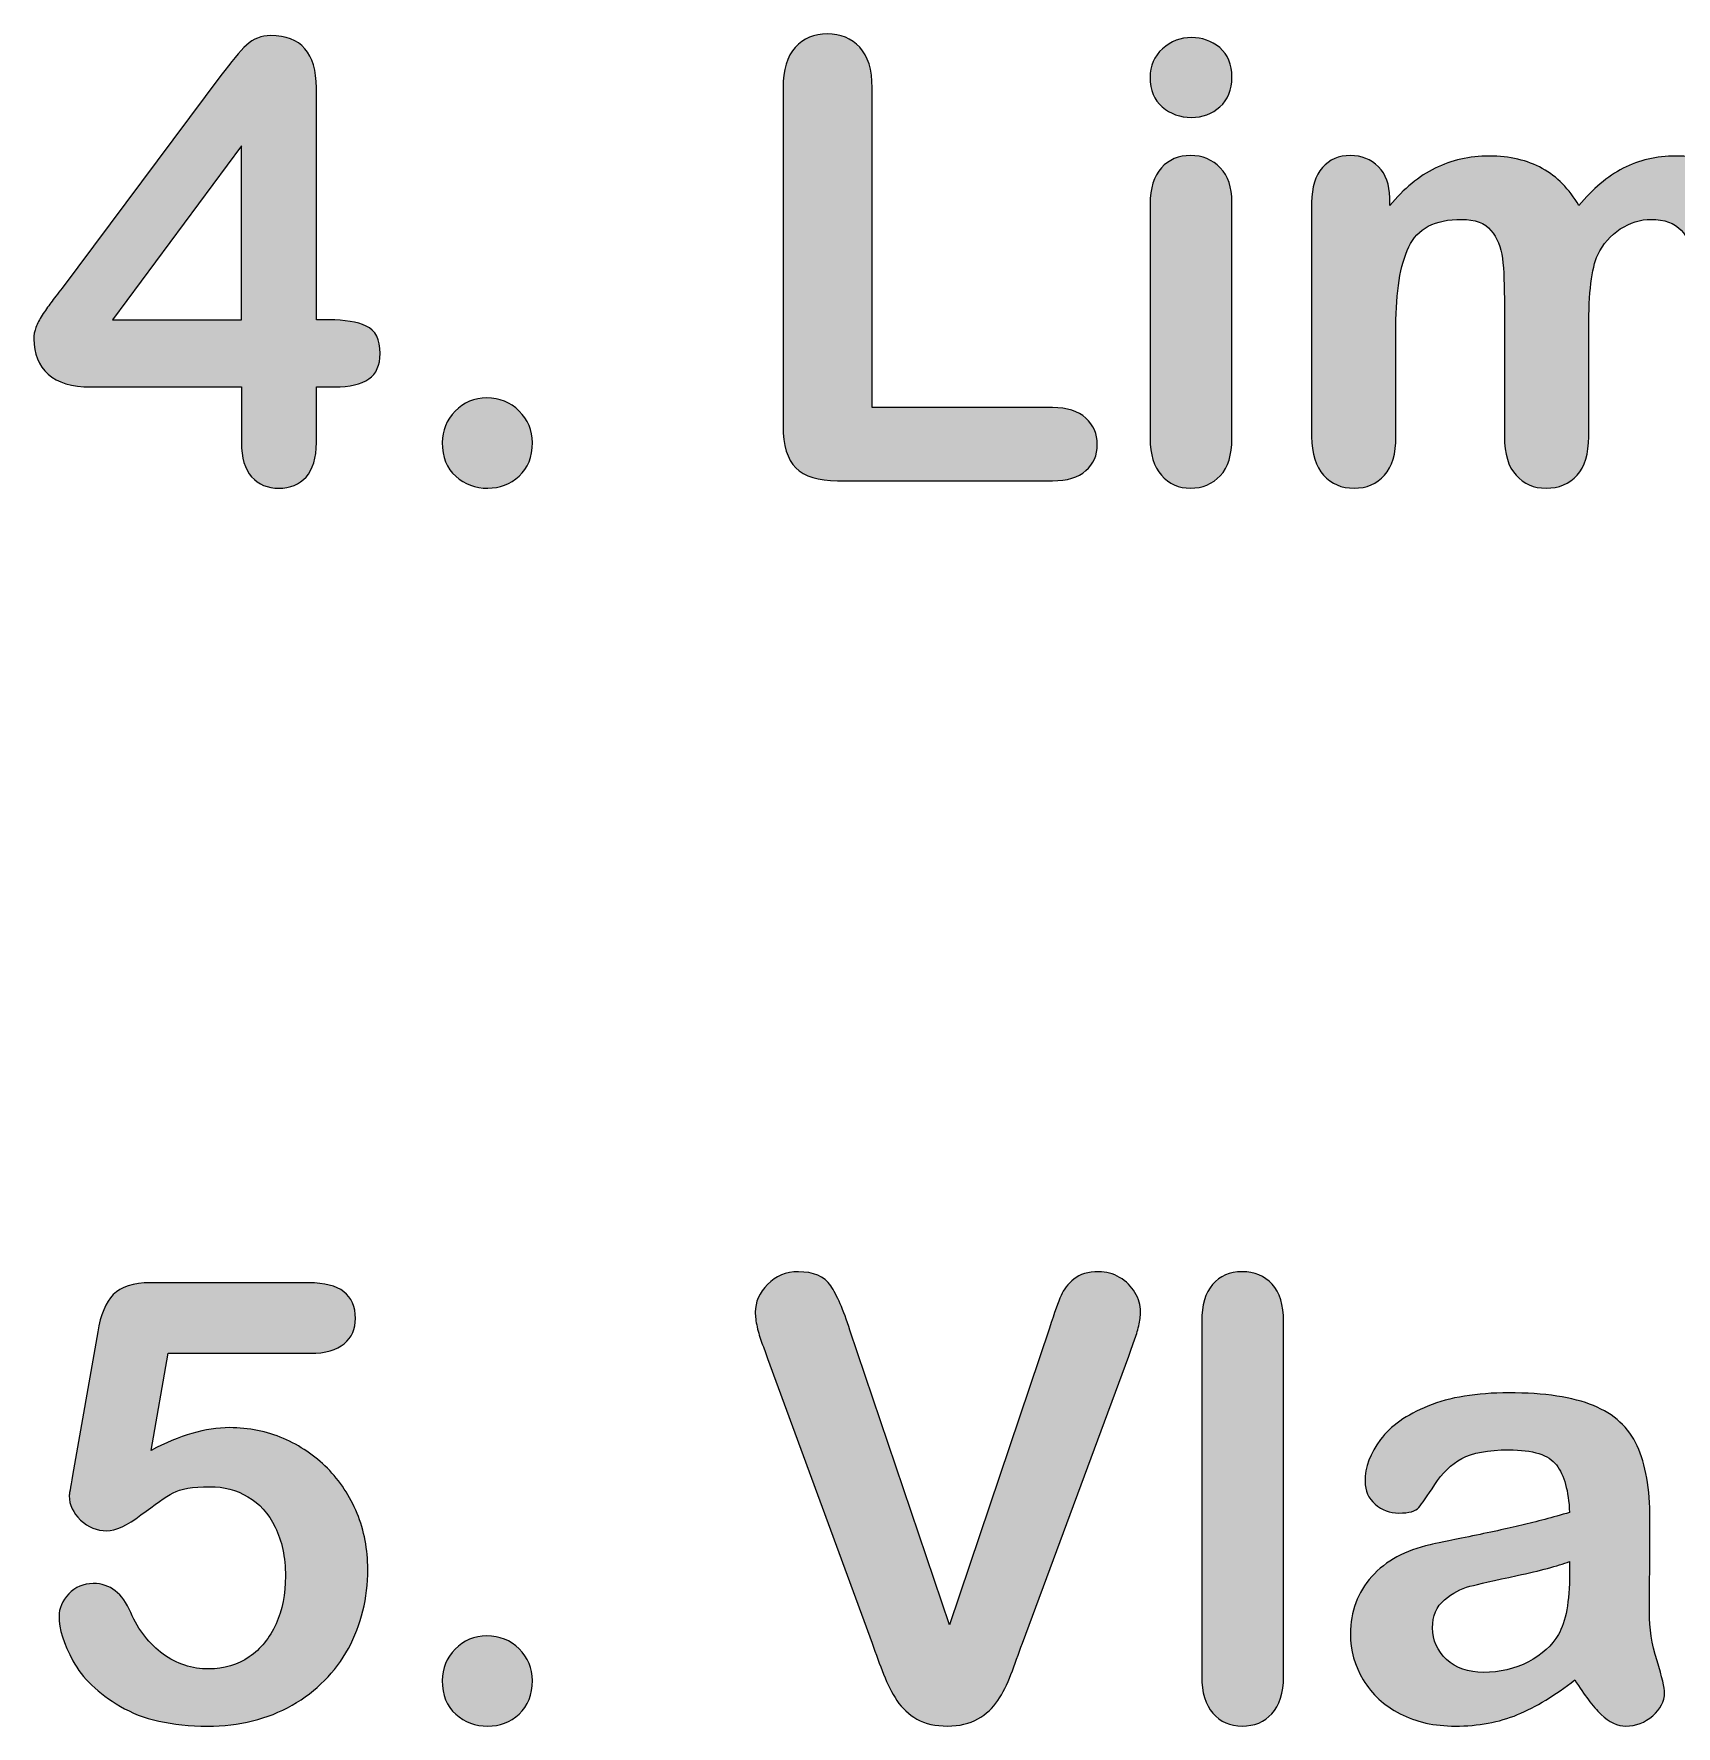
# Model space of a CAD drawing. Header units: millimetres. Extents: x 190 to 440, y -221 to -136.
# Drawn here: x 200.81 to 212.13, y -199.3 to -187.63 of the extents above; entities that cross this region are included whole.
import ezdxf

# ---------------------------------------------------------------- set-up
doc = ezdxf.new("R2010")
doc.units = ezdxf.units.MM
doc.header["$MEASUREMENT"] = 0
doc.layers.add('Layer 1', color=7, linetype='Continuous')

# ---------------------------------------------------------------- blocks, each defined once
blk = doc.blocks.new('block 6')
at = {"layer": 'Layer 1', "true_color": 0x231f20}
h = blk.add_hatch(color=250, dxfattribs=at)
h.dxf.hatch_style = 2
edge = h.paths.add_edge_path()
edge.add_spline(control_points=[(202.236, -190.449), (202.236, -190.449), (202.236, -190.065), (202.236, -190.065), (202.236, -190.065), (201.198, -190.065), (201.198, -190.065), (201.067, -190.065), (200.969, -190.035), (200.904, -189.976), (200.838, -189.917), (200.805, -189.836), (200.805, -189.734), (200.805, -189.708), (200.81, -189.681), (200.82, -189.654), (200.83, -189.628), (200.844, -189.599), (200.863, -189.57), (200.883, -189.54), (200.903, -189.511), (200.923, -189.484), (200.944, -189.456), (200.969, -189.423), (201, -189.383), (201, -189.383), (202.095, -187.917), (202.095, -187.917), (202.167, -187.821), (202.226, -187.751), (202.272, -187.707), (202.318, -187.664), (202.374, -187.642), (202.438, -187.642), (202.648, -187.642), (202.753, -187.762), (202.753, -188.002), (202.753, -188.002), (202.753, -189.602), (202.753, -189.602), (202.753, -189.602), (202.842, -189.602), (202.842, -189.602), (202.948, -189.602), (203.033, -189.616), (203.097, -189.645), (203.161, -189.674), (203.193, -189.737), (203.193, -189.835), (203.193, -189.915), (203.167, -189.973), (203.114, -190.01), (203.062, -190.046), (202.983, -190.065), (202.879, -190.065), (202.879, -190.065), (202.753, -190.065), (202.753, -190.065), (202.753, -190.065), (202.753, -190.449), (202.753, -190.449), (202.753, -190.555), (202.729, -190.634), (202.682, -190.686), (202.636, -190.738), (202.573, -190.763), (202.494, -190.763), (202.417, -190.763), (202.355, -190.737), (202.307, -190.684), (202.26, -190.631), (202.236, -190.553), (202.236, -190.449)], knot_values=[0, 0, 0, 0, 1, 1, 1, 2, 2, 2, 3, 3, 3, 4, 4, 4, 5, 5, 5, 6, 6, 6, 7, 7, 7, 8, 8, 8, 9, 9, 9, 10, 10, 10, 11, 11, 11, 12, 12, 12, 13, 13, 13, 14, 14, 14, 15, 15, 15, 16, 16, 16, 17, 17, 17, 18, 18, 18, 19, 19, 19, 20, 20, 20, 21, 21, 21, 22, 22, 22, 23, 23, 23, 24, 24, 24, 24], degree=3, periodic=1)
h.paths.add_polyline_path([(201.347, -189.602), (202.236, -189.602), (202.236, -188.401)])
h = blk.add_hatch(color=250, dxfattribs=at)
h.dxf.hatch_style = 2
edge = h.paths.add_edge_path()
edge.add_spline(control_points=[(206.585, -188.002), (206.585, -188.002), (206.585, -190.207), (206.585, -190.207), (206.585, -190.207), (207.829, -190.207), (207.829, -190.207), (207.929, -190.207), (208.005, -190.231), (208.058, -190.28), (208.111, -190.328), (208.137, -190.389), (208.137, -190.462), (208.137, -190.536), (208.111, -190.596), (208.059, -190.642), (208.006, -190.689), (207.93, -190.712), (207.829, -190.712), (207.829, -190.712), (206.347, -190.712), (206.347, -190.712), (206.214, -190.712), (206.117, -190.682), (206.059, -190.623), (206, -190.564), (205.971, -190.468), (205.971, -190.335), (205.971, -190.335), (205.971, -188.002), (205.971, -188.002), (205.971, -187.878), (205.999, -187.785), (206.055, -187.723), (206.111, -187.661), (206.184, -187.63), (206.275, -187.63), (206.367, -187.63), (206.442, -187.66), (206.499, -187.722), (206.556, -187.783), (206.585, -187.876), (206.585, -188.002)], knot_values=[0, 0, 0, 0, 1, 1, 1, 2, 2, 2, 3, 3, 3, 4, 4, 4, 5, 5, 5, 6, 6, 6, 7, 7, 7, 8, 8, 8, 9, 9, 9, 10, 10, 10, 11, 11, 11, 12, 12, 12, 13, 13, 13, 14, 14, 14, 14], degree=3, periodic=1)
h = blk.add_hatch(color=250, dxfattribs=at)
h.dxf.hatch_style = 2
edge = h.paths.add_edge_path()
edge.add_spline(control_points=[(208.786, -188.206), (208.708, -188.206), (208.641, -188.182), (208.585, -188.134), (208.529, -188.086), (208.501, -188.018), (208.501, -187.929), (208.501, -187.85), (208.53, -187.784), (208.587, -187.732), (208.644, -187.68), (208.711, -187.655), (208.786, -187.655), (208.859, -187.655), (208.924, -187.678), (208.981, -187.725), (209.037, -187.772), (209.065, -187.84), (209.065, -187.929), (209.065, -188.016), (209.038, -188.084), (208.983, -188.133), (208.928, -188.182), (208.862, -188.206), (208.786, -188.206)], knot_values=[0, 0, 0, 0, 1, 1, 1, 2, 2, 2, 3, 3, 3, 4, 4, 4, 5, 5, 5, 6, 6, 6, 7, 7, 7, 8, 8, 8, 8], degree=3, periodic=1)
edge = h.paths.add_edge_path()
edge.add_spline(control_points=[(209.065, -188.789), (209.065, -188.789), (209.065, -190.42), (209.065, -190.42), (209.065, -190.533), (209.039, -190.619), (208.985, -190.677), (208.931, -190.734), (208.863, -190.763), (208.78, -190.763), (208.698, -190.763), (208.63, -190.734), (208.579, -190.674), (208.527, -190.615), (208.501, -190.53), (208.501, -190.42), (208.501, -190.42), (208.501, -188.806), (208.501, -188.806), (208.501, -188.694), (208.527, -188.61), (208.579, -188.554), (208.63, -188.497), (208.698, -188.469), (208.78, -188.469), (208.863, -188.469), (208.931, -188.497), (208.985, -188.554), (209.039, -188.61), (209.065, -188.689), (209.065, -188.789)], knot_values=[0, 0, 0, 0, 1, 1, 1, 2, 2, 2, 3, 3, 3, 4, 4, 4, 5, 5, 5, 6, 6, 6, 7, 7, 7, 8, 8, 8, 9, 9, 9, 10, 10, 10, 10], degree=3, periodic=1)
h = blk.add_hatch(color=250, dxfattribs=at)
h.dxf.hatch_style = 2
edge = h.paths.add_edge_path()
edge.add_spline(control_points=[(211.525, -189.658), (211.525, -189.658), (211.525, -190.408), (211.525, -190.408), (211.525, -190.526), (211.498, -190.615), (211.445, -190.674), (211.391, -190.734), (211.32, -190.763), (211.232, -190.763), (211.146, -190.763), (211.077, -190.734), (211.024, -190.674), (210.971, -190.615), (210.944, -190.526), (210.944, -190.408), (210.944, -190.408), (210.944, -189.509), (210.944, -189.509), (210.944, -189.367), (210.94, -189.256), (210.93, -189.178), (210.92, -189.099), (210.894, -189.035), (210.851, -188.985), (210.809, -188.934), (210.741, -188.909), (210.649, -188.909), (210.464, -188.909), (210.343, -188.973), (210.284, -189.099), (210.225, -189.226), (210.196, -189.408), (210.196, -189.645), (210.196, -189.645), (210.196, -190.408), (210.196, -190.408), (210.196, -190.525), (210.17, -190.614), (210.117, -190.673), (210.063, -190.733), (209.994, -190.763), (209.907, -190.763), (209.821, -190.763), (209.751, -190.733), (209.697, -190.673), (209.643, -190.614), (209.615, -190.525), (209.615, -190.408), (209.615, -190.408), (209.615, -188.793), (209.615, -188.793), (209.615, -188.687), (209.64, -188.607), (209.689, -188.552), (209.738, -188.497), (209.802, -188.469), (209.882, -188.469), (209.959, -188.469), (210.024, -188.495), (210.075, -188.546), (210.127, -188.598), (210.153, -188.669), (210.153, -188.76), (210.153, -188.76), (210.153, -188.814), (210.153, -188.814), (210.251, -188.697), (210.355, -188.611), (210.467, -188.556), (210.579, -188.501), (210.703, -188.473), (210.839, -188.473), (210.981, -188.473), (211.103, -188.501), (211.205, -188.558), (211.307, -188.614), (211.391, -188.7), (211.457, -188.814), (211.552, -188.698), (211.654, -188.613), (211.763, -188.557), (211.872, -188.501), (211.992, -188.473), (212.125, -188.473), (212.279, -188.473), (212.412, -188.503), (212.524, -188.564), (212.635, -188.625), (212.719, -188.711), (212.774, -188.824), (212.822, -188.926), (212.846, -189.087), (212.846, -189.306), (212.846, -189.306), (212.846, -190.408), (212.846, -190.408), (212.846, -190.526), (212.819, -190.615), (212.765, -190.674), (212.712, -190.734), (212.641, -190.763), (212.553, -190.763), (212.467, -190.763), (212.397, -190.733), (212.343, -190.673), (212.288, -190.614), (212.261, -190.525), (212.261, -190.408), (212.261, -190.408), (212.261, -189.459), (212.261, -189.459), (212.261, -189.338), (212.256, -189.241), (212.246, -189.168), (212.235, -189.095), (212.207, -189.033), (212.162, -188.984), (212.116, -188.934), (212.048, -188.909), (211.955, -188.909), (211.881, -188.909), (211.81, -188.931), (211.743, -188.975), (211.676, -189.019), (211.624, -189.079), (211.587, -189.153), (211.546, -189.248), (211.525, -189.416), (211.525, -189.658)], knot_values=[0, 0, 0, 0, 1, 1, 1, 2, 2, 2, 3, 3, 3, 4, 4, 4, 5, 5, 5, 6, 6, 6, 7, 7, 7, 8, 8, 8, 9, 9, 9, 10, 10, 10, 11, 11, 11, 12, 12, 12, 13, 13, 13, 14, 14, 14, 15, 15, 15, 16, 16, 16, 17, 17, 17, 18, 18, 18, 19, 19, 19, 20, 20, 20, 21, 21, 21, 22, 22, 22, 23, 23, 23, 24, 24, 24, 25, 25, 25, 26, 26, 26, 27, 27, 27, 28, 28, 28, 29, 29, 29, 30, 30, 30, 31, 31, 31, 32, 32, 32, 33, 33, 33, 34, 34, 34, 35, 35, 35, 36, 36, 36, 37, 37, 37, 38, 38, 38, 39, 39, 39, 40, 40, 40, 41, 41, 41, 42, 42, 42, 43, 43, 43, 43], degree=3, periodic=1)
h = blk.add_hatch(color=250, dxfattribs=at)
h.dxf.hatch_style = 2
edge = h.paths.add_edge_path()
edge.add_spline(control_points=[(203.935, -190.763), (203.85, -190.763), (203.776, -190.736), (203.714, -190.681), (203.652, -190.626), (203.621, -190.548), (203.621, -190.449), (203.621, -190.365), (203.65, -190.293), (203.71, -190.232), (203.769, -190.172), (203.842, -190.141), (203.929, -190.141), (204.016, -190.141), (204.09, -190.171), (204.151, -190.231), (204.212, -190.291), (204.243, -190.364), (204.243, -190.449), (204.243, -190.547), (204.212, -190.624), (204.151, -190.68), (204.09, -190.735), (204.018, -190.763), (203.935, -190.763)], knot_values=[0, 0, 0, 0, 1, 1, 1, 2, 2, 2, 3, 3, 3, 4, 4, 4, 5, 5, 5, 6, 6, 6, 7, 7, 7, 8, 8, 8, 8], degree=3, periodic=1)
at = {"layer": 'Layer 1', "lineweight": 0}
blk.add_lwpolyline([(201.347, -189.602), (202.236, -189.602), (202.236, -188.401), (201.347, -189.602)], dxfattribs=at)
for points, knots in [([(202.236, -190.449), (202.236, -190.449), (202.236, -190.065), (202.236, -190.065), (202.236, -190.065), (201.198, -190.065), (201.198, -190.065), (201.067, -190.065), (200.969, -190.035), (200.904, -189.976), (200.838, -189.917), (200.805, -189.836), (200.805, -189.734), (200.805, -189.708), (200.81, -189.681), (200.82, -189.654), (200.83, -189.628), (200.844, -189.599), (200.863, -189.57), (200.883, -189.54), (200.903, -189.511), (200.923, -189.484), (200.944, -189.456), (200.969, -189.423), (201, -189.383), (201, -189.383), (202.095, -187.917), (202.095, -187.917), (202.167, -187.821), (202.226, -187.751), (202.272, -187.707), (202.318, -187.664), (202.374, -187.642), (202.438, -187.642), (202.648, -187.642), (202.753, -187.762), (202.753, -188.002), (202.753, -188.002), (202.753, -189.602), (202.753, -189.602), (202.753, -189.602), (202.842, -189.602), (202.842, -189.602), (202.948, -189.602), (203.033, -189.616), (203.097, -189.645), (203.161, -189.674), (203.193, -189.737), (203.193, -189.835), (203.193, -189.915), (203.167, -189.973), (203.114, -190.01), (203.062, -190.046), (202.983, -190.065), (202.879, -190.065), (202.879, -190.065), (202.753, -190.065), (202.753, -190.065), (202.753, -190.065), (202.753, -190.449), (202.753, -190.449), (202.753, -190.555), (202.729, -190.634), (202.682, -190.686), (202.636, -190.738), (202.573, -190.763), (202.494, -190.763), (202.417, -190.763), (202.355, -190.737), (202.307, -190.684), (202.26, -190.631), (202.236, -190.553), (202.236, -190.449)], [0, 0, 0, 0, 1, 1, 1, 2, 2, 2, 3, 3, 3, 4, 4, 4, 5, 5, 5, 6, 6, 6, 7, 7, 7, 8, 8, 8, 9, 9, 9, 10, 10, 10, 11, 11, 11, 12, 12, 12, 13, 13, 13, 14, 14, 14, 15, 15, 15, 16, 16, 16, 17, 17, 17, 18, 18, 18, 19, 19, 19, 20, 20, 20, 21, 21, 21, 22, 22, 22, 23, 23, 23, 24, 24, 24, 24]), ([(206.585, -188.002), (206.585, -188.002), (206.585, -190.207), (206.585, -190.207), (206.585, -190.207), (207.829, -190.207), (207.829, -190.207), (207.929, -190.207), (208.005, -190.231), (208.058, -190.28), (208.111, -190.328), (208.137, -190.389), (208.137, -190.462), (208.137, -190.536), (208.111, -190.596), (208.059, -190.642), (208.006, -190.689), (207.93, -190.712), (207.829, -190.712), (207.829, -190.712), (206.347, -190.712), (206.347, -190.712), (206.214, -190.712), (206.117, -190.682), (206.059, -190.623), (206, -190.564), (205.971, -190.468), (205.971, -190.335), (205.971, -190.335), (205.971, -188.002), (205.971, -188.002), (205.971, -187.878), (205.999, -187.785), (206.055, -187.723), (206.111, -187.661), (206.184, -187.63), (206.275, -187.63), (206.367, -187.63), (206.442, -187.66), (206.499, -187.722), (206.556, -187.783), (206.585, -187.876), (206.585, -188.002)], [0, 0, 0, 0, 1, 1, 1, 2, 2, 2, 3, 3, 3, 4, 4, 4, 5, 5, 5, 6, 6, 6, 7, 7, 7, 8, 8, 8, 9, 9, 9, 10, 10, 10, 11, 11, 11, 12, 12, 12, 13, 13, 13, 14, 14, 14, 14]), ([(208.786, -188.206), (208.708, -188.206), (208.641, -188.182), (208.585, -188.134), (208.529, -188.086), (208.501, -188.018), (208.501, -187.929), (208.501, -187.85), (208.53, -187.784), (208.587, -187.732), (208.644, -187.68), (208.711, -187.655), (208.786, -187.655), (208.859, -187.655), (208.924, -187.678), (208.981, -187.725), (209.037, -187.772), (209.065, -187.84), (209.065, -187.929), (209.065, -188.016), (209.038, -188.084), (208.983, -188.133), (208.928, -188.182), (208.862, -188.206), (208.786, -188.206)], [0, 0, 0, 0, 1, 1, 1, 2, 2, 2, 3, 3, 3, 4, 4, 4, 5, 5, 5, 6, 6, 6, 7, 7, 7, 8, 8, 8, 8]), ([(209.065, -188.789), (209.065, -188.789), (209.065, -190.42), (209.065, -190.42), (209.065, -190.533), (209.039, -190.619), (208.985, -190.677), (208.931, -190.734), (208.863, -190.763), (208.78, -190.763), (208.698, -190.763), (208.63, -190.734), (208.579, -190.674), (208.527, -190.615), (208.501, -190.53), (208.501, -190.42), (208.501, -190.42), (208.501, -188.806), (208.501, -188.806), (208.501, -188.694), (208.527, -188.61), (208.579, -188.554), (208.63, -188.497), (208.698, -188.469), (208.78, -188.469), (208.863, -188.469), (208.931, -188.497), (208.985, -188.554), (209.039, -188.61), (209.065, -188.689), (209.065, -188.789)], [0, 0, 0, 0, 1, 1, 1, 2, 2, 2, 3, 3, 3, 4, 4, 4, 5, 5, 5, 6, 6, 6, 7, 7, 7, 8, 8, 8, 9, 9, 9, 10, 10, 10, 10]), ([(211.525, -189.658), (211.525, -189.658), (211.525, -190.408), (211.525, -190.408), (211.525, -190.526), (211.498, -190.615), (211.445, -190.674), (211.391, -190.734), (211.32, -190.763), (211.232, -190.763), (211.146, -190.763), (211.077, -190.734), (211.024, -190.674), (210.971, -190.615), (210.944, -190.526), (210.944, -190.408), (210.944, -190.408), (210.944, -189.509), (210.944, -189.509), (210.944, -189.367), (210.94, -189.256), (210.93, -189.178), (210.92, -189.099), (210.894, -189.035), (210.851, -188.985), (210.809, -188.934), (210.741, -188.909), (210.649, -188.909), (210.464, -188.909), (210.343, -188.973), (210.284, -189.099), (210.225, -189.226), (210.196, -189.408), (210.196, -189.645), (210.196, -189.645), (210.196, -190.408), (210.196, -190.408), (210.196, -190.525), (210.17, -190.614), (210.117, -190.673), (210.063, -190.733), (209.994, -190.763), (209.907, -190.763), (209.821, -190.763), (209.751, -190.733), (209.697, -190.673), (209.643, -190.614), (209.615, -190.525), (209.615, -190.408), (209.615, -190.408), (209.615, -188.793), (209.615, -188.793), (209.615, -188.687), (209.64, -188.607), (209.689, -188.552), (209.738, -188.497), (209.802, -188.469), (209.882, -188.469), (209.959, -188.469), (210.024, -188.495), (210.075, -188.546), (210.127, -188.598), (210.153, -188.669), (210.153, -188.76), (210.153, -188.76), (210.153, -188.814), (210.153, -188.814), (210.251, -188.697), (210.355, -188.611), (210.467, -188.556), (210.579, -188.501), (210.703, -188.473), (210.839, -188.473), (210.981, -188.473), (211.103, -188.501), (211.205, -188.558), (211.307, -188.614), (211.391, -188.7), (211.457, -188.814), (211.552, -188.698), (211.654, -188.613), (211.763, -188.557), (211.872, -188.501), (211.992, -188.473), (212.125, -188.473), (212.279, -188.473), (212.412, -188.503), (212.524, -188.564), (212.635, -188.625), (212.719, -188.711), (212.774, -188.824), (212.822, -188.926), (212.846, -189.087), (212.846, -189.306), (212.846, -189.306), (212.846, -190.408), (212.846, -190.408), (212.846, -190.526), (212.819, -190.615), (212.765, -190.674), (212.712, -190.734), (212.641, -190.763), (212.553, -190.763), (212.467, -190.763), (212.397, -190.733), (212.343, -190.673), (212.288, -190.614), (212.261, -190.525), (212.261, -190.408), (212.261, -190.408), (212.261, -189.459), (212.261, -189.459), (212.261, -189.338), (212.256, -189.241), (212.246, -189.168), (212.235, -189.095), (212.207, -189.033), (212.162, -188.984), (212.116, -188.934), (212.048, -188.909), (211.955, -188.909), (211.881, -188.909), (211.81, -188.931), (211.743, -188.975), (211.676, -189.019), (211.624, -189.079), (211.587, -189.153), (211.546, -189.248), (211.525, -189.416), (211.525, -189.658)], [0, 0, 0, 0, 1, 1, 1, 2, 2, 2, 3, 3, 3, 4, 4, 4, 5, 5, 5, 6, 6, 6, 7, 7, 7, 8, 8, 8, 9, 9, 9, 10, 10, 10, 11, 11, 11, 12, 12, 12, 13, 13, 13, 14, 14, 14, 15, 15, 15, 16, 16, 16, 17, 17, 17, 18, 18, 18, 19, 19, 19, 20, 20, 20, 21, 21, 21, 22, 22, 22, 23, 23, 23, 24, 24, 24, 25, 25, 25, 26, 26, 26, 27, 27, 27, 28, 28, 28, 29, 29, 29, 30, 30, 30, 31, 31, 31, 32, 32, 32, 33, 33, 33, 34, 34, 34, 35, 35, 35, 36, 36, 36, 37, 37, 37, 38, 38, 38, 39, 39, 39, 40, 40, 40, 41, 41, 41, 42, 42, 42, 43, 43, 43, 43]), ([(203.935, -190.763), (203.85, -190.763), (203.776, -190.736), (203.714, -190.681), (203.652, -190.626), (203.621, -190.548), (203.621, -190.449), (203.621, -190.365), (203.65, -190.293), (203.71, -190.232), (203.769, -190.172), (203.842, -190.141), (203.929, -190.141), (204.016, -190.141), (204.09, -190.171), (204.151, -190.231), (204.212, -190.291), (204.243, -190.364), (204.243, -190.449), (204.243, -190.547), (204.212, -190.624), (204.151, -190.68), (204.09, -190.735), (204.018, -190.763), (203.935, -190.763)], [0, 0, 0, 0, 1, 1, 1, 2, 2, 2, 3, 3, 3, 4, 4, 4, 5, 5, 5, 6, 6, 6, 7, 7, 7, 8, 8, 8, 8])]:
    blk.add_open_spline(points, degree=3, knots=knots, dxfattribs=at)
blk = doc.blocks.new('block 7')
at = {"layer": 'Layer 1', "true_color": 0x231f20}
h = blk.add_hatch(color=250, dxfattribs=at)
h.dxf.hatch_style = 2
edge = h.paths.add_edge_path()
edge.add_spline(control_points=[(206.432, -196.57), (206.432, -196.57), (207.118, -198.602), (207.118, -198.602), (207.118, -198.602), (207.807, -196.555), (207.807, -196.555), (207.842, -196.448), (207.869, -196.373), (207.887, -196.331), (207.905, -196.289), (207.935, -196.251), (207.976, -196.217), (208.017, -196.184), (208.074, -196.167), (208.146, -196.167), (208.198, -196.167), (208.247, -196.18), (208.291, -196.206), (208.336, -196.232), (208.371, -196.267), (208.397, -196.31), (208.422, -196.354), (208.435, -196.398), (208.435, -196.442), (208.435, -196.472), (208.431, -196.505), (208.423, -196.54), (208.414, -196.575), (208.404, -196.61), (208.392, -196.643), (208.379, -196.677), (208.367, -196.712), (208.354, -196.748), (208.354, -196.748), (207.621, -198.728), (207.621, -198.728), (207.594, -198.804), (207.568, -198.876), (207.542, -198.944), (207.516, -199.012), (207.486, -199.072), (207.451, -199.124), (207.417, -199.175), (207.371, -199.218), (207.314, -199.251), (207.256, -199.284), (207.186, -199.3), (207.104, -199.3), (207.021, -199.3), (206.951, -199.284), (206.894, -199.252), (206.837, -199.22), (206.791, -199.177), (206.756, -199.124), (206.72, -199.071), (206.69, -199.01), (206.664, -198.943), (206.637, -198.875), (206.611, -198.804), (206.585, -198.728), (206.585, -198.728), (205.864, -196.764), (205.864, -196.764), (205.851, -196.728), (205.838, -196.693), (205.825, -196.659), (205.812, -196.624), (205.801, -196.587), (205.792, -196.547), (205.783, -196.507), (205.779, -196.473), (205.779, -196.446), (205.779, -196.376), (205.807, -196.312), (205.864, -196.254), (205.92, -196.196), (205.991, -196.167), (206.076, -196.167), (206.181, -196.167), (206.255, -196.199), (206.299, -196.263), (206.342, -196.327), (206.387, -196.429), (206.432, -196.57)], knot_values=[0, 0, 0, 0, 1, 1, 1, 2, 2, 2, 3, 3, 3, 4, 4, 4, 5, 5, 5, 6, 6, 6, 7, 7, 7, 8, 8, 8, 9, 9, 9, 10, 10, 10, 11, 11, 11, 12, 12, 12, 13, 13, 13, 14, 14, 14, 15, 15, 15, 16, 16, 16, 17, 17, 17, 18, 18, 18, 19, 19, 19, 20, 20, 20, 21, 21, 21, 22, 22, 22, 23, 23, 23, 24, 24, 24, 25, 25, 25, 26, 26, 26, 27, 27, 27, 28, 28, 28, 28], degree=3, periodic=1)
h = blk.add_hatch(color=250, dxfattribs=at)
h.dxf.hatch_style = 2
edge = h.paths.add_edge_path()
edge.add_spline(control_points=[(208.857, -198.957), (208.857, -198.957), (208.857, -196.51), (208.857, -196.51), (208.857, -196.397), (208.882, -196.312), (208.932, -196.254), (208.982, -196.196), (209.05, -196.167), (209.136, -196.167), (209.221, -196.167), (209.29, -196.195), (209.342, -196.253), (209.395, -196.31), (209.421, -196.396), (209.421, -196.51), (209.421, -196.51), (209.421, -198.957), (209.421, -198.957), (209.421, -199.072), (209.394, -199.158), (209.341, -199.215), (209.288, -199.272), (209.22, -199.3), (209.136, -199.3), (209.053, -199.3), (208.986, -199.271), (208.934, -199.212), (208.883, -199.152), (208.857, -199.068), (208.857, -198.957)], knot_values=[0, 0, 0, 0, 1, 1, 1, 2, 2, 2, 3, 3, 3, 4, 4, 4, 5, 5, 5, 6, 6, 6, 7, 7, 7, 8, 8, 8, 9, 9, 9, 10, 10, 10, 10], degree=3, periodic=1)
h = blk.add_hatch(color=250, dxfattribs=at)
h.dxf.hatch_style = 2
edge = h.paths.add_edge_path()
edge.add_spline(control_points=[(202.713, -196.729), (202.713, -196.729), (201.732, -196.729), (201.732, -196.729), (201.732, -196.729), (201.614, -197.399), (201.614, -197.399), (201.809, -197.294), (201.99, -197.242), (202.155, -197.242), (202.288, -197.242), (202.411, -197.267), (202.526, -197.316), (202.641, -197.366), (202.742, -197.434), (202.829, -197.522), (202.916, -197.609), (202.984, -197.713), (203.034, -197.833), (203.083, -197.953), (203.108, -198.082), (203.108, -198.219), (203.108, -198.419), (203.063, -198.601), (202.974, -198.765), (202.884, -198.929), (202.755, -199.059), (202.586, -199.156), (202.417, -199.252), (202.223, -199.3), (202.002, -199.3), (201.756, -199.3), (201.555, -199.255), (201.402, -199.164), (201.248, -199.073), (201.139, -198.969), (201.075, -198.851), (201.011, -198.733), (200.979, -198.63), (200.979, -198.542), (200.979, -198.488), (201.002, -198.437), (201.046, -198.389), (201.091, -198.341), (201.147, -198.317), (201.215, -198.317), (201.331, -198.317), (201.417, -198.383), (201.473, -198.517), (201.528, -198.64), (201.603, -198.735), (201.696, -198.803), (201.79, -198.872), (201.895, -198.906), (202.011, -198.906), (202.117, -198.906), (202.21, -198.878), (202.29, -198.823), (202.37, -198.768), (202.431, -198.692), (202.475, -198.596), (202.518, -198.499), (202.54, -198.39), (202.54, -198.267), (202.54, -198.135), (202.516, -198.022), (202.469, -197.928), (202.423, -197.834), (202.36, -197.764), (202.281, -197.718), (202.203, -197.672), (202.115, -197.649), (202.019, -197.649), (201.9, -197.649), (201.816, -197.663), (201.765, -197.692), (201.714, -197.721), (201.64, -197.772), (201.544, -197.844), (201.449, -197.917), (201.37, -197.953), (201.308, -197.953), (201.24, -197.953), (201.18, -197.928), (201.128, -197.879), (201.076, -197.83), (201.049, -197.775), (201.049, -197.713), (201.049, -197.706), (201.057, -197.659), (201.072, -197.572), (201.072, -197.572), (201.246, -196.582), (201.246, -196.582), (201.265, -196.464), (201.301, -196.378), (201.353, -196.324), (201.406, -196.27), (201.491, -196.243), (201.61, -196.243), (201.61, -196.243), (202.701, -196.243), (202.701, -196.243), (202.916, -196.243), (203.023, -196.325), (203.023, -196.489), (203.023, -196.561), (202.997, -196.619), (202.945, -196.663), (202.893, -196.707), (202.815, -196.729), (202.713, -196.729)], knot_values=[0, 0, 0, 0, 1, 1, 1, 2, 2, 2, 3, 3, 3, 4, 4, 4, 5, 5, 5, 6, 6, 6, 7, 7, 7, 8, 8, 8, 9, 9, 9, 10, 10, 10, 11, 11, 11, 12, 12, 12, 13, 13, 13, 14, 14, 14, 15, 15, 15, 16, 16, 16, 17, 17, 17, 18, 18, 18, 19, 19, 19, 20, 20, 20, 21, 21, 21, 22, 22, 22, 23, 23, 23, 24, 24, 24, 25, 25, 25, 26, 26, 26, 27, 27, 27, 28, 28, 28, 29, 29, 29, 30, 30, 30, 31, 31, 31, 32, 32, 32, 33, 33, 33, 34, 34, 34, 35, 35, 35, 36, 36, 36, 37, 37, 37, 37], degree=3, periodic=1)
h = blk.add_hatch(color=250, dxfattribs=at)
h.dxf.hatch_style = 2
edge = h.paths.add_edge_path()
edge.add_spline(control_points=[(211.43, -198.982), (211.294, -199.088), (211.162, -199.168), (211.034, -199.221), (210.907, -199.274), (210.764, -199.3), (210.605, -199.3), (210.461, -199.3), (210.334, -199.272), (210.224, -199.215), (210.114, -199.158), (210.03, -199.08), (209.971, -198.982), (209.912, -198.884), (209.882, -198.778), (209.882, -198.664), (209.882, -198.51), (209.931, -198.378), (210.029, -198.269), (210.127, -198.16), (210.261, -198.087), (210.432, -198.05), (210.468, -198.042), (210.556, -198.023), (210.698, -197.994), (210.84, -197.965), (210.962, -197.939), (211.063, -197.915), (211.165, -197.89), (211.274, -197.861), (211.393, -197.827), (211.386, -197.678), (211.356, -197.569), (211.303, -197.499), (211.25, -197.429), (211.14, -197.395), (210.973, -197.395), (210.83, -197.395), (210.722, -197.415), (210.65, -197.455), (210.577, -197.495), (210.515, -197.555), (210.464, -197.634), (210.412, -197.714), (210.376, -197.767), (210.354, -197.793), (210.333, -197.818), (210.287, -197.831), (210.217, -197.831), (210.153, -197.831), (210.099, -197.81), (210.052, -197.77), (210.006, -197.729), (209.983, -197.677), (209.983, -197.614), (209.983, -197.515), (210.018, -197.418), (210.089, -197.324), (210.159, -197.231), (210.268, -197.154), (210.417, -197.093), (210.566, -197.032), (210.751, -197.002), (210.973, -197.002), (211.221, -197.002), (211.416, -197.031), (211.558, -197.09), (211.7, -197.148), (211.801, -197.241), (211.859, -197.368), (211.918, -197.495), (211.947, -197.663), (211.947, -197.872), (211.947, -198.004), (211.947, -198.117), (211.946, -198.209), (211.945, -198.301), (211.944, -198.404), (211.943, -198.517), (211.943, -198.623), (211.96, -198.734), (211.996, -198.849), (212.031, -198.964), (212.048, -199.038), (212.048, -199.071), (212.048, -199.129), (212.021, -199.182), (211.967, -199.229), (211.912, -199.277), (211.85, -199.3), (211.782, -199.3), (211.724, -199.3), (211.666, -199.273), (211.61, -199.219), (211.553, -199.164), (211.494, -199.086), (211.43, -198.982)], knot_values=[0, 0, 0, 0, 1, 1, 1, 2, 2, 2, 3, 3, 3, 4, 4, 4, 5, 5, 5, 6, 6, 6, 7, 7, 7, 8, 8, 8, 9, 9, 9, 10, 10, 10, 11, 11, 11, 12, 12, 12, 13, 13, 13, 14, 14, 14, 15, 15, 15, 16, 16, 16, 17, 17, 17, 18, 18, 18, 19, 19, 19, 20, 20, 20, 21, 21, 21, 22, 22, 22, 23, 23, 23, 24, 24, 24, 25, 25, 25, 26, 26, 26, 27, 27, 27, 28, 28, 28, 29, 29, 29, 30, 30, 30, 31, 31, 31, 32, 32, 32, 32], degree=3, periodic=1)
edge = h.paths.add_edge_path()
edge.add_spline(control_points=[(211.393, -198.166), (211.31, -198.196), (211.19, -198.228), (211.032, -198.262), (210.874, -198.296), (210.765, -198.32), (210.705, -198.336), (210.644, -198.352), (210.586, -198.383), (210.531, -198.429), (210.476, -198.475), (210.448, -198.54), (210.448, -198.623), (210.448, -198.708), (210.481, -198.781), (210.545, -198.841), (210.61, -198.901), (210.695, -198.93), (210.8, -198.93), (210.911, -198.93), (211.014, -198.906), (211.109, -198.857), (211.203, -198.808), (211.272, -198.745), (211.316, -198.668), (211.367, -198.583), (211.393, -198.442), (211.393, -198.246), (211.393, -198.246), (211.393, -198.166), (211.393, -198.166)], knot_values=[0, 0, 0, 0, 1, 1, 1, 2, 2, 2, 3, 3, 3, 4, 4, 4, 5, 5, 5, 6, 6, 6, 7, 7, 7, 8, 8, 8, 9, 9, 9, 10, 10, 10, 10], degree=3, periodic=1)
h = blk.add_hatch(color=250, dxfattribs=at)
h.dxf.hatch_style = 2
edge = h.paths.add_edge_path()
edge.add_spline(control_points=[(203.935, -199.3), (203.85, -199.3), (203.776, -199.273), (203.714, -199.218), (203.652, -199.163), (203.621, -199.086), (203.621, -198.986), (203.621, -198.902), (203.65, -198.83), (203.71, -198.769), (203.769, -198.709), (203.842, -198.678), (203.929, -198.678), (204.016, -198.678), (204.09, -198.708), (204.151, -198.768), (204.212, -198.828), (204.243, -198.901), (204.243, -198.986), (204.243, -199.084), (204.212, -199.161), (204.151, -199.217), (204.09, -199.273), (204.018, -199.3), (203.935, -199.3)], knot_values=[0, 0, 0, 0, 1, 1, 1, 2, 2, 2, 3, 3, 3, 4, 4, 4, 5, 5, 5, 6, 6, 6, 7, 7, 7, 8, 8, 8, 8], degree=3, periodic=1)
at = {"layer": 'Layer 1', "lineweight": 0}
for points, knots in [([(206.432, -196.57), (206.432, -196.57), (207.118, -198.602), (207.118, -198.602), (207.118, -198.602), (207.807, -196.555), (207.807, -196.555), (207.842, -196.448), (207.869, -196.373), (207.887, -196.331), (207.905, -196.289), (207.935, -196.251), (207.976, -196.217), (208.017, -196.184), (208.074, -196.167), (208.146, -196.167), (208.198, -196.167), (208.247, -196.18), (208.291, -196.206), (208.336, -196.232), (208.371, -196.267), (208.397, -196.31), (208.422, -196.354), (208.435, -196.398), (208.435, -196.442), (208.435, -196.472), (208.431, -196.505), (208.423, -196.54), (208.414, -196.575), (208.404, -196.61), (208.392, -196.643), (208.379, -196.677), (208.367, -196.712), (208.354, -196.748), (208.354, -196.748), (207.621, -198.728), (207.621, -198.728), (207.594, -198.804), (207.568, -198.876), (207.542, -198.944), (207.516, -199.012), (207.486, -199.072), (207.451, -199.124), (207.417, -199.175), (207.371, -199.218), (207.314, -199.251), (207.256, -199.284), (207.186, -199.3), (207.104, -199.3), (207.021, -199.3), (206.951, -199.284), (206.894, -199.252), (206.837, -199.22), (206.791, -199.177), (206.756, -199.124), (206.72, -199.071), (206.69, -199.01), (206.664, -198.943), (206.637, -198.875), (206.611, -198.804), (206.585, -198.728), (206.585, -198.728), (205.864, -196.764), (205.864, -196.764), (205.851, -196.728), (205.838, -196.693), (205.825, -196.659), (205.812, -196.624), (205.801, -196.587), (205.792, -196.547), (205.783, -196.507), (205.779, -196.473), (205.779, -196.446), (205.779, -196.376), (205.807, -196.312), (205.864, -196.254), (205.92, -196.196), (205.991, -196.167), (206.076, -196.167), (206.181, -196.167), (206.255, -196.199), (206.299, -196.263), (206.342, -196.327), (206.387, -196.429), (206.432, -196.57)], [0, 0, 0, 0, 1, 1, 1, 2, 2, 2, 3, 3, 3, 4, 4, 4, 5, 5, 5, 6, 6, 6, 7, 7, 7, 8, 8, 8, 9, 9, 9, 10, 10, 10, 11, 11, 11, 12, 12, 12, 13, 13, 13, 14, 14, 14, 15, 15, 15, 16, 16, 16, 17, 17, 17, 18, 18, 18, 19, 19, 19, 20, 20, 20, 21, 21, 21, 22, 22, 22, 23, 23, 23, 24, 24, 24, 25, 25, 25, 26, 26, 26, 27, 27, 27, 28, 28, 28, 28]), ([(208.857, -198.957), (208.857, -198.957), (208.857, -196.51), (208.857, -196.51), (208.857, -196.397), (208.882, -196.312), (208.932, -196.254), (208.982, -196.196), (209.05, -196.167), (209.136, -196.167), (209.221, -196.167), (209.29, -196.195), (209.342, -196.253), (209.395, -196.31), (209.421, -196.396), (209.421, -196.51), (209.421, -196.51), (209.421, -198.957), (209.421, -198.957), (209.421, -199.072), (209.394, -199.158), (209.341, -199.215), (209.288, -199.272), (209.22, -199.3), (209.136, -199.3), (209.053, -199.3), (208.986, -199.271), (208.934, -199.212), (208.883, -199.152), (208.857, -199.068), (208.857, -198.957)], [0, 0, 0, 0, 1, 1, 1, 2, 2, 2, 3, 3, 3, 4, 4, 4, 5, 5, 5, 6, 6, 6, 7, 7, 7, 8, 8, 8, 9, 9, 9, 10, 10, 10, 10]), ([(202.713, -196.729), (202.713, -196.729), (201.732, -196.729), (201.732, -196.729), (201.732, -196.729), (201.614, -197.399), (201.614, -197.399), (201.809, -197.294), (201.99, -197.242), (202.155, -197.242), (202.288, -197.242), (202.411, -197.267), (202.526, -197.316), (202.641, -197.366), (202.742, -197.434), (202.829, -197.522), (202.916, -197.609), (202.984, -197.713), (203.034, -197.833), (203.083, -197.953), (203.108, -198.082), (203.108, -198.219), (203.108, -198.419), (203.063, -198.601), (202.974, -198.765), (202.884, -198.929), (202.755, -199.059), (202.586, -199.156), (202.417, -199.252), (202.223, -199.3), (202.002, -199.3), (201.756, -199.3), (201.555, -199.255), (201.402, -199.164), (201.248, -199.073), (201.139, -198.969), (201.075, -198.851), (201.011, -198.733), (200.979, -198.63), (200.979, -198.542), (200.979, -198.488), (201.002, -198.437), (201.046, -198.389), (201.091, -198.341), (201.147, -198.317), (201.215, -198.317), (201.331, -198.317), (201.417, -198.383), (201.473, -198.517), (201.528, -198.64), (201.603, -198.735), (201.696, -198.803), (201.79, -198.872), (201.895, -198.906), (202.011, -198.906), (202.117, -198.906), (202.21, -198.878), (202.29, -198.823), (202.37, -198.768), (202.431, -198.692), (202.475, -198.596), (202.518, -198.499), (202.54, -198.39), (202.54, -198.267), (202.54, -198.135), (202.516, -198.022), (202.469, -197.928), (202.423, -197.834), (202.36, -197.764), (202.281, -197.718), (202.203, -197.672), (202.115, -197.649), (202.019, -197.649), (201.9, -197.649), (201.816, -197.663), (201.765, -197.692), (201.714, -197.721), (201.64, -197.772), (201.544, -197.844), (201.449, -197.917), (201.37, -197.953), (201.308, -197.953), (201.24, -197.953), (201.18, -197.928), (201.128, -197.879), (201.076, -197.83), (201.049, -197.775), (201.049, -197.713), (201.049, -197.706), (201.057, -197.659), (201.072, -197.572), (201.072, -197.572), (201.246, -196.582), (201.246, -196.582), (201.265, -196.464), (201.301, -196.378), (201.353, -196.324), (201.406, -196.27), (201.491, -196.243), (201.61, -196.243), (201.61, -196.243), (202.701, -196.243), (202.701, -196.243), (202.916, -196.243), (203.023, -196.325), (203.023, -196.489), (203.023, -196.561), (202.997, -196.619), (202.945, -196.663), (202.893, -196.707), (202.815, -196.729), (202.713, -196.729)], [0, 0, 0, 0, 1, 1, 1, 2, 2, 2, 3, 3, 3, 4, 4, 4, 5, 5, 5, 6, 6, 6, 7, 7, 7, 8, 8, 8, 9, 9, 9, 10, 10, 10, 11, 11, 11, 12, 12, 12, 13, 13, 13, 14, 14, 14, 15, 15, 15, 16, 16, 16, 17, 17, 17, 18, 18, 18, 19, 19, 19, 20, 20, 20, 21, 21, 21, 22, 22, 22, 23, 23, 23, 24, 24, 24, 25, 25, 25, 26, 26, 26, 27, 27, 27, 28, 28, 28, 29, 29, 29, 30, 30, 30, 31, 31, 31, 32, 32, 32, 33, 33, 33, 34, 34, 34, 35, 35, 35, 36, 36, 36, 37, 37, 37, 37]), ([(211.43, -198.982), (211.294, -199.088), (211.162, -199.168), (211.034, -199.221), (210.907, -199.274), (210.764, -199.3), (210.605, -199.3), (210.461, -199.3), (210.334, -199.272), (210.224, -199.215), (210.114, -199.158), (210.03, -199.08), (209.971, -198.982), (209.912, -198.884), (209.882, -198.778), (209.882, -198.664), (209.882, -198.51), (209.931, -198.378), (210.029, -198.269), (210.127, -198.16), (210.261, -198.087), (210.432, -198.05), (210.468, -198.042), (210.556, -198.023), (210.698, -197.994), (210.84, -197.965), (210.962, -197.939), (211.063, -197.915), (211.165, -197.89), (211.274, -197.861), (211.393, -197.827), (211.386, -197.678), (211.356, -197.569), (211.303, -197.499), (211.25, -197.429), (211.14, -197.395), (210.973, -197.395), (210.83, -197.395), (210.722, -197.415), (210.65, -197.455), (210.577, -197.495), (210.515, -197.555), (210.464, -197.634), (210.412, -197.714), (210.376, -197.767), (210.354, -197.793), (210.333, -197.818), (210.287, -197.831), (210.217, -197.831), (210.153, -197.831), (210.099, -197.81), (210.052, -197.77), (210.006, -197.729), (209.983, -197.677), (209.983, -197.614), (209.983, -197.515), (210.018, -197.418), (210.089, -197.324), (210.159, -197.231), (210.268, -197.154), (210.417, -197.093), (210.566, -197.032), (210.751, -197.002), (210.973, -197.002), (211.221, -197.002), (211.416, -197.031), (211.558, -197.09), (211.7, -197.148), (211.801, -197.241), (211.859, -197.368), (211.918, -197.495), (211.947, -197.663), (211.947, -197.872), (211.947, -198.004), (211.947, -198.117), (211.946, -198.209), (211.945, -198.301), (211.944, -198.404), (211.943, -198.517), (211.943, -198.623), (211.96, -198.734), (211.996, -198.849), (212.031, -198.964), (212.048, -199.038), (212.048, -199.071), (212.048, -199.129), (212.021, -199.182), (211.967, -199.229), (211.912, -199.277), (211.85, -199.3), (211.782, -199.3), (211.724, -199.3), (211.666, -199.273), (211.61, -199.219), (211.553, -199.164), (211.494, -199.086), (211.43, -198.982)], [0, 0, 0, 0, 1, 1, 1, 2, 2, 2, 3, 3, 3, 4, 4, 4, 5, 5, 5, 6, 6, 6, 7, 7, 7, 8, 8, 8, 9, 9, 9, 10, 10, 10, 11, 11, 11, 12, 12, 12, 13, 13, 13, 14, 14, 14, 15, 15, 15, 16, 16, 16, 17, 17, 17, 18, 18, 18, 19, 19, 19, 20, 20, 20, 21, 21, 21, 22, 22, 22, 23, 23, 23, 24, 24, 24, 25, 25, 25, 26, 26, 26, 27, 27, 27, 28, 28, 28, 29, 29, 29, 30, 30, 30, 31, 31, 31, 32, 32, 32, 32]), ([(211.393, -198.166), (211.31, -198.196), (211.19, -198.228), (211.032, -198.262), (210.874, -198.296), (210.765, -198.32), (210.705, -198.336), (210.644, -198.352), (210.586, -198.383), (210.531, -198.429), (210.476, -198.475), (210.448, -198.54), (210.448, -198.623), (210.448, -198.708), (210.481, -198.781), (210.545, -198.841), (210.61, -198.901), (210.695, -198.93), (210.8, -198.93), (210.911, -198.93), (211.014, -198.906), (211.109, -198.857), (211.203, -198.808), (211.272, -198.745), (211.316, -198.668), (211.367, -198.583), (211.393, -198.442), (211.393, -198.246), (211.393, -198.246), (211.393, -198.166), (211.393, -198.166)], [0, 0, 0, 0, 1, 1, 1, 2, 2, 2, 3, 3, 3, 4, 4, 4, 5, 5, 5, 6, 6, 6, 7, 7, 7, 8, 8, 8, 9, 9, 9, 10, 10, 10, 10]), ([(203.935, -199.3), (203.85, -199.3), (203.776, -199.273), (203.714, -199.218), (203.652, -199.163), (203.621, -199.086), (203.621, -198.986), (203.621, -198.902), (203.65, -198.83), (203.71, -198.769), (203.769, -198.709), (203.842, -198.678), (203.929, -198.678), (204.016, -198.678), (204.09, -198.708), (204.151, -198.768), (204.212, -198.828), (204.243, -198.901), (204.243, -198.986), (204.243, -199.084), (204.212, -199.161), (204.151, -199.217), (204.09, -199.273), (204.018, -199.3), (203.935, -199.3)], [0, 0, 0, 0, 1, 1, 1, 2, 2, 2, 3, 3, 3, 4, 4, 4, 5, 5, 5, 6, 6, 6, 7, 7, 7, 8, 8, 8, 8])]:
    blk.add_open_spline(points, degree=3, knots=knots, dxfattribs=at)

msp = doc.modelspace()

# ---------------------------------------------------------------- block references
at = {"layer": 'Layer 1'}
for name in ['block 6', 'block 7']:
    msp.add_blockref(name, (0, 0), dxfattribs=at)

doc.saveas('drawing.dxf')
